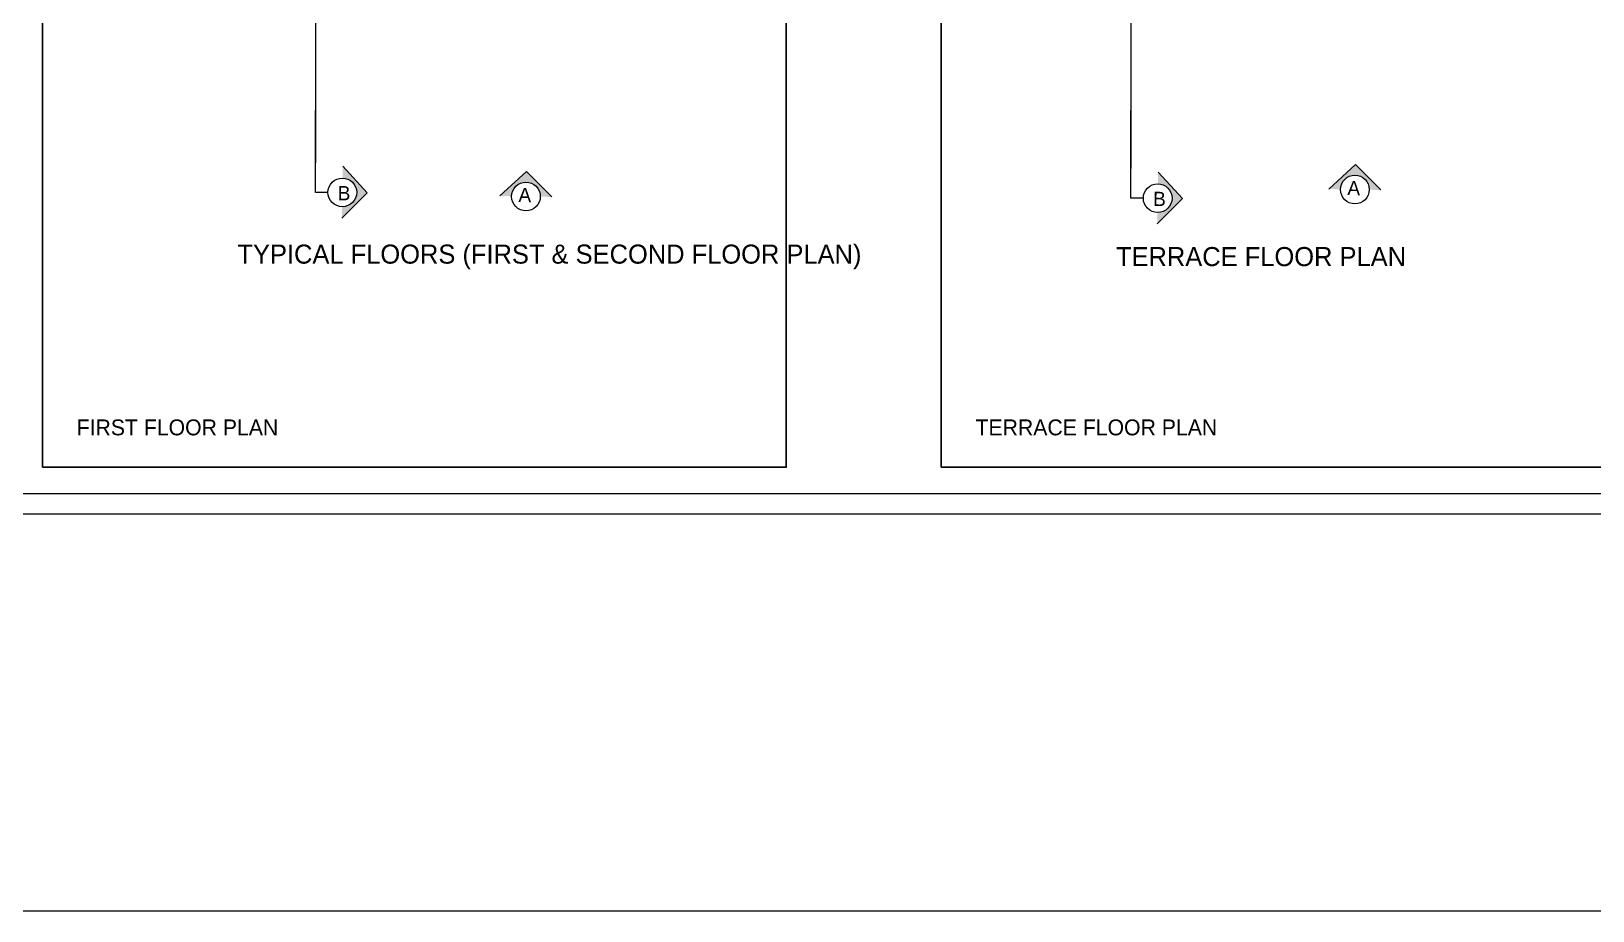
# Model space of a CAD drawing. Header units: metres. Extents: x -892 to 936, y 804 to 869.
# Drawn here: x 869.18 to 894.15, y 804.44 to 818.5 of the extents above; entities that cross this region are included whole.
import ezdxf

# ---------------------------------------------------------------- set-up
doc = ezdxf.new("R2010")
doc.units = ezdxf.units.M
doc.header["$MEASUREMENT"] = 0
doc.linetypes.add('CENTER', pattern=[50.800000000000004, 31.75, -6.35, 6.35, -6.35])
doc.layers.get('0').update_dxf_attribs({"lineweight": 0})
doc.layers.add('BLK_1_FLOOR', color=63, linetype='Continuous')
doc.layers.add('BLK_1_FLR_0_LIFT_1', color=30, linetype='Continuous')
for name, color, linetype, lineweight in [('SECLINE', 2, 'CENTER', 0), ('TEXT', 7, 'Continuous', 0), ('TITLE', 222, 'Continuous', 0)]:
    doc.layers.add(name, color=color, linetype=linetype, lineweight=lineweight)
doc.styles.add('ed', font='ed')
doc.styles.add('gridtext', font='gridtext')
doc.styles.add('uatext', font='uatext')

msp = doc.modelspace()

# ---------------------------------------------------------------- hatches: boundary and pattern name
at = {"layer": 'SECLINE', "linetype": 'Continuous'}
h = msp.add_hatch(color=41, dxfattribs=at)
edge = h.paths.add_edge_path(flags=0)
edge.add_arc((890.347039031341, 815.9714480230217), 0.2295946516362494, 88.98274698797758, 178.9827469879776, ccw=False)
edge.add_arc((890.3470390313391, 815.9714480230216), 0.2295946516365649, -1.0172530124463037, 88.98274698752527, ccw=False)
edge.add_line((890.5765974976016, 815.9673719185863), (890.7647140347892, 815.9640316686535))
edge.add_line((890.7647140347892, 815.9640316686535), (890.3541032526667, 816.3692915619064))
edge.add_line((890.3541032526667, 816.3692915619064), (889.929364027889, 815.9788643773883))
edge.add_line((889.929364027889, 815.9788643773883), (890.1174805650787, 815.9755241274554))
h = msp.add_hatch(color=41, dxfattribs=at)
edge = h.paths.add_edge_path(flags=0)
edge.add_arc((890.347039031341, 815.9714480230217), 0.2295946516362494, 88.98274698797758, 178.9827469879776, ccw=False)
edge.add_arc((890.3470390313391, 815.9714480230216), 0.2295946516365649, -1.0172530124463037, 88.98274698752527, ccw=False)
edge.add_line((890.5765974976016, 815.9673719185863), (890.7647140347892, 815.9640316686535))
edge.add_line((890.7647140347892, 815.9640316686535), (890.3541032526667, 816.3692915619064))
edge.add_line((890.3541032526667, 816.3692915619064), (889.929364027889, 815.9788643773883))
edge.add_line((889.929364027889, 815.9788643773883), (890.1174805650787, 815.9755241274554))
h = msp.add_hatch(color=41, dxfattribs=at)
edge = h.paths.add_edge_path(flags=0)
edge.add_arc((874.153858671042, 815.9251627749019), 0.2295946516360221, -1.0172530119950238, 88.98274698797712, ccw=False)
edge.add_arc((874.1538586710416, 815.9251627749039), 0.2295946516365091, 268.9827469875253, 358.9827469874964, ccw=False)
edge.add_line((874.1497825666063, 815.6956043086415), (874.1464423166734, 815.5074877714534))
edge.add_line((874.1464423166734, 815.5074877714534), (874.5517022099262, 815.9180985535762))
edge.add_line((874.5517022099262, 815.9180985535762), (874.1612750254084, 816.3428377783542))
edge.add_line((874.1612750254084, 816.3428377783542), (874.1579347754756, 816.1547212411639))
h = msp.add_hatch(color=41, dxfattribs=at)
edge = h.paths.add_edge_path(flags=0)
edge.add_arc((874.153858671042, 815.9251627749019), 0.2295946516360221, -1.0172530119950238, 88.98274698797712, ccw=False)
edge.add_arc((874.1538586710416, 815.9251627749039), 0.2295946516365091, 268.9827469875253, 358.9827469874964, ccw=False)
edge.add_line((874.1497825666063, 815.6956043086415), (874.1464423166734, 815.5074877714534))
edge.add_line((874.1464423166734, 815.5074877714534), (874.5517022099262, 815.9180985535762))
edge.add_line((874.5517022099262, 815.9180985535762), (874.1612750254084, 816.3428377783542))
edge.add_line((874.1612750254084, 816.3428377783542), (874.1579347754756, 816.1547212411639))
h = msp.add_hatch(color=41, dxfattribs=at)
edge = h.paths.add_edge_path(flags=0)
edge.add_arc((877.090337061344, 815.8605019092198), 0.2295946516363631, 88.98274698797809, 178.9827469879781, ccw=False)
edge.add_arc((877.0903370613423, 815.8605019092197), 0.2295946516366227, -1.0172530124747823, 88.98274698752527, ccw=False)
edge.add_line((877.3198955276047, 815.8564258047843), (877.5080120647922, 815.8530855548514))
edge.add_line((877.5080120647922, 815.8530855548514), (877.09740128267, 816.2583454481043))
edge.add_line((877.09740128267, 816.2583454481043), (876.6726620578921, 815.8679182635861))
edge.add_line((876.6726620578921, 815.8679182635861), (876.8607785950818, 815.8645780136534))
h = msp.add_hatch(color=41, dxfattribs=at)
edge = h.paths.add_edge_path(flags=0)
edge.add_arc((877.090337061344, 815.8605019092198), 0.2295946516363631, 88.98274698797809, 178.9827469879781, ccw=False)
edge.add_arc((877.0903370613423, 815.8605019092197), 0.2295946516366227, -1.0172530124747823, 88.98274698752527, ccw=False)
edge.add_line((877.3198955276047, 815.8564258047843), (877.5080120647922, 815.8530855548514))
edge.add_line((877.5080120647922, 815.8530855548514), (877.09740128267, 816.2583454481043))
edge.add_line((877.09740128267, 816.2583454481043), (876.6726620578921, 815.8679182635861))
edge.add_line((876.6726620578921, 815.8679182635861), (876.8607785950818, 815.8645780136534))
h = msp.add_hatch(color=41, dxfattribs=at)
edge = h.paths.add_edge_path(flags=0)
edge.add_arc((887.1934963765339, 815.8333183935126), 0.2295946516361916, -1.017253011994626, 88.98274698800589, ccw=False)
edge.add_arc((887.1934963765332, 815.8333183935144), 0.2295946516367364, 268.9827469875258, 358.9827469875258, ccw=False)
edge.add_line((887.1894202720978, 815.6037599272519), (887.1860800221652, 815.4156433900642))
edge.add_line((887.1860800221652, 815.4156433900642), (887.591339915418, 815.8262541721866))
edge.add_line((887.591339915418, 815.8262541721866), (887.2009127308999, 816.2509933969644))
edge.add_line((887.2009127308999, 816.2509933969644), (887.1975724809672, 816.0628768597746))
h = msp.add_hatch(color=41, dxfattribs=at)
edge = h.paths.add_edge_path(flags=0)
edge.add_arc((887.1934963765339, 815.8333183935126), 0.2295946516361916, -1.017253011994626, 88.98274698800589, ccw=False)
edge.add_arc((887.1934963765332, 815.8333183935144), 0.2295946516367364, 268.9827469875258, 358.9827469875258, ccw=False)
edge.add_line((887.1894202720978, 815.6037599272519), (887.1860800221652, 815.4156433900642))
edge.add_line((887.1860800221652, 815.4156433900642), (887.591339915418, 815.8262541721866))
edge.add_line((887.591339915418, 815.8262541721866), (887.2009127308999, 816.2509933969644))
edge.add_line((887.2009127308999, 816.2509933969644), (887.1975724809672, 816.0628768597746))

# ---------------------------------------------------------------- linework, layer by layer
at = {"linetype": 'ByBlock'}
msp.add_lwpolyline([(843.803785481211, 804.4418335834919), (936.0320140890506, 804.4418335834919), (936.0320140890506, 868.5368634862999), (843.803785481211, 868.5368634862999)], close=True, dxfattribs=at)
at = {"layer": 'BLK_1_FLOOR', "linetype": 'ByBlock'}
for points in [[(869.3574380935901, 811.531903909478), (881.2520114409183, 811.531903909478), (881.2520114409183, 844.5307469456116), (869.3574380935901, 844.5307469456116)], [(883.7320407799108, 811.531903909478), (895.6266141272392, 811.531903909478), (895.6266141272392, 844.5307469456116), (883.7320407799108, 844.5307469456116)]]:
    msp.add_lwpolyline(points, close=True, dxfattribs=at)
at = {"layer": 'SECLINE', "color": 41, "linetype": 'Continuous'}
for p, q in [((890.3541032526667, 816.3692915619064), (889.929364027889, 815.9788643773883)), ((890.3541032526667, 816.3692915619064), (889.929364027889, 815.9788643773883)), ((890.3541032526667, 816.3692915619064), (890.7592240250874, 815.9641291508037)), ((874.5517022099262, 815.9180985535762), (874.1612750254084, 816.3428377783542)), ((874.5517022099262, 815.9180985535762), (874.1612750254084, 816.3428377783542)), ((877.09740128267, 816.2583454481043), (876.6726620578921, 815.8679182635861)), ((877.09740128267, 816.2583454481043), (876.6726620578921, 815.8679182635861)), ((877.09740128267, 816.2583454481043), (877.5025220550901, 815.8531830370018)), ((887.591339915418, 815.8262541721866), (887.2009127308999, 816.2509933969644)), ((887.591339915418, 815.8262541721866), (887.2009127308999, 816.2509933969644)), ((874.5517022099262, 815.9180985535762), (874.1465397988237, 815.5129777811557)), ((877.3198955276047, 815.8564258047843), (877.3198955276047, 815.8564258047843)), ((877.3198955276047, 815.8564258047843), (877.3198955276047, 815.8564258047843)), ((890.5765974976016, 815.9673719185863), (890.5765974976016, 815.9673719185863)), ((890.5765974976016, 815.9673719185863), (890.5765974976016, 815.9673719185863)), ((874.1497825666063, 815.6956043086415), (874.1497825666063, 815.6956043086415)), ((874.1497825666063, 815.6956043086415), (874.1497825666063, 815.6956043086415)), ((887.591339915418, 815.8262541721866), (887.1861775043155, 815.4211333997661)), ((887.1894202720978, 815.6037599272519), (887.1894202720978, 815.6037599272519)), ((887.1894202720978, 815.6037599272519), (887.1894202720978, 815.6037599272519))]:
    msp.add_line(p, q, dxfattribs=at)
at = {"layer": 'SECLINE', "linetype": 'CENTER'}
for points in [[(874.4786254710216, 839.2649957230478), (874.4786254710216, 828.7118695435303), (873.7256474186156, 828.7118695435303), (873.7256474186156, 816.3969237656047)], [(887.5182631765131, 839.2649957230078), (887.5182631765131, 828.7118695434905), (886.7652851241071, 828.7118695434905), (886.7652851241071, 816.3050793842152)], [(873.9242640194058, 815.9251627749028), (873.7256474186156, 815.9251627749028), (873.7256474186156, 817.2335459667532)], [(886.9639017248973, 815.8333183935132), (886.7652851241071, 815.8333183935132), (886.7652851241071, 817.2335459667136)]]:
    msp.add_lwpolyline(points, dxfattribs=at)
at = {"layer": 'SECLINE', "color": 41, "linetype": 'Continuous'}
for centre in [(874.1538586710435, 815.9251627749028), (874.1538586710435, 815.9251627749028), (890.34703903134, 815.9714480230235), (890.34703903134, 815.9714480230235), (877.0903370613432, 815.8605019092212), (877.0903370613432, 815.8605019092212), (887.1934963765352, 815.8333183935132), (887.1934963765352, 815.8333183935132)]:
    msp.add_circle(centre, 0.2295946516362563, dxfattribs=at)
at = {"layer": 'TITLE', "color": 0}
for points in [[(849.2036175474574, 864.1002778263617), (932.3737841632166, 864.1002778263623), (932.3737841632166, 810.7823830895096), (849.2036175474574, 810.7823830895096)], [(849.5305603184926, 863.7733350553286), (932.0468413921848, 863.7733350553286), (932.0468413921848, 811.1093258605431), (849.5305603184926, 811.1093258605431)]]:
    msp.add_lwpolyline(points, close=True, dxfattribs=at)

# ---------------------------------------------------------------- texts
at = {"layer": 'BLK_1_FLR_0_LIFT_1', "linetype": 'ByBlock', "char_height": 0.2537878787878788, "attachment_point": 1, "style": 'ed'}
for s, insert, width in [('FIRST FLOOR PLAN', (869.9046587536475, 812.2957247362132), 3.228745737442216), ('TERRACE FLOOR PLAN', (884.279261439968, 812.2957247362132), 3.792718855218855)]:
    msp.add_mtext(s, dxfattribs=dict(at, insert=insert, width=width))
at = {"layer": 'SECLINE', "color": 6, "style": 'gridtext'}
for s, p in [('A', (890.2251102814769, 815.8822868758473)), ('B', (874.0779271218007, 815.8006512681337)), ('A', (876.96840831148, 815.7713407620453)), ('B', (887.1175648272928, 815.7088068867444))]:
    msp.add_text(s, height=0.2284090909090909, rotation=358.9827469887208, dxfattribs=at).set_placement(p)
at = {"layer": 'TEXT', "style": 'uatext'}
for s, p in [('TYPICAL FLOORS (FIRST & SECOND FLOOR PLAN)', (872.4764081021056, 814.7866533195102)), ('TERRACE FLOOR PLAN ', (886.5260802511788, 814.7470511075309))]:
    msp.add_text(s, height=0.3045454545454546, dxfattribs=at).set_placement(p)

doc.saveas('drawing.dxf')
